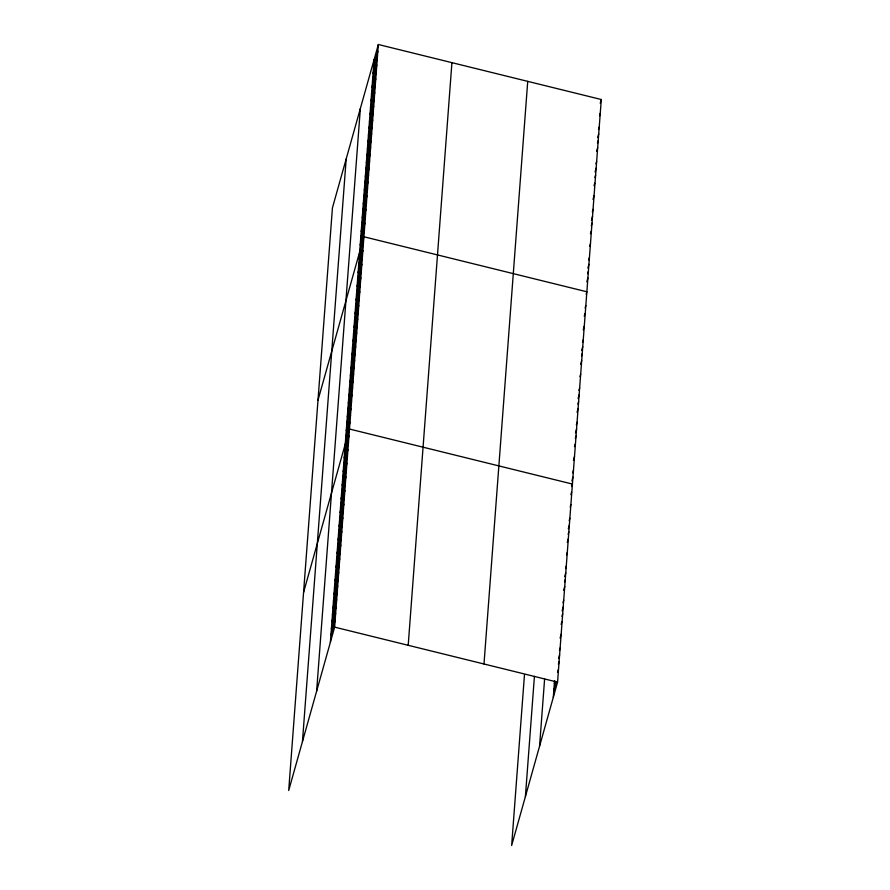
<?xml version="1.0" encoding="UTF-8"?>
<svg xmlns="http://www.w3.org/2000/svg" width="890" height="890" viewBox="0 0 890 890"><rect width="100%" height="100%" fill="white"/><g stroke="black" fill="none" stroke-linecap="round" stroke-linejoin="round"><path stroke-width="1.33" d="M302.455 741.57L346.188 158.932M316.629 691.163L360.35 108.536M330.379 642.246L374.1 59.619M378.35 44.5L332.437 207.848L288.705 790.487L334.629 627.139L378.35 44.5L601.295 99.513L557.563 682.152L511.65 845.5L524.466 674.731M408.199 645.294L451.92 62.656M483.993 663.996L527.726 81.357M525.4 796.583L534.423 676.356M539.562 746.187L544.591 679.237M553.313 697.27L554.548 680.872M373.589 66.483L377.838 51.364M373.077 73.347L377.327 58.228M372.554 80.211L376.804 65.104M372.042 87.087L376.292 71.968M371.531 93.951L375.78 78.832M371.008 100.815L375.257 85.696M370.496 107.679L374.746 92.571M369.984 114.554L374.234 99.435M369.461 121.418L373.711 106.299M368.95 128.282L373.199 113.163M368.438 135.147L372.688 120.039M367.915 142.022L372.165 126.903M367.403 148.886L371.653 133.767M366.891 155.75L371.141 140.631M366.368 162.614L370.618 147.506M365.857 169.478L370.107 154.37M365.345 176.354L369.595 161.235M364.822 183.218L369.072 168.099M364.31 190.082L368.56 174.974M363.799 196.946L368.048 181.838M363.276 203.821L367.526 188.702M362.764 210.685L367.014 195.566M362.252 217.549L366.502 202.431M361.729 224.413L365.979 209.306M361.218 231.289L365.467 216.17M360.706 238.153L364.956 223.034M360.194 245.017L364.433 229.898M318.008 400.122L363.921 236.773L586.866 291.786L586.154 294.301M359.159 258.756L363.409 243.638M358.648 265.62L362.886 250.502M358.125 272.485L362.375 257.366M357.613 279.349L361.863 264.241M357.101 286.213L361.34 271.105M356.579 293.088L360.828 277.969M356.067 299.952L360.317 284.833M355.555 306.816L359.794 291.709M355.032 313.68L359.282 298.573M354.52 320.556L358.77 305.437M354.009 327.42L358.258 312.301M353.486 334.284L357.736 319.176M352.974 341.148L357.224 326.04M352.462 348.023L356.712 332.905M351.939 354.887L356.189 339.769M351.428 361.752L355.677 346.633M350.916 368.616L355.166 353.508M350.393 375.491L354.643 360.372M349.881 382.355L354.131 367.236M349.37 389.219L353.619 374.1M348.847 396.083L353.096 380.976M348.335 402.959L352.585 387.84M347.823 409.823L352.073 394.704M347.3 416.687L351.55 401.568M346.789 423.551L351.038 408.443M346.277 430.415L350.526 415.307M345.754 437.29L350.004 422.172M303.579 592.384L349.492 429.036L572.426 484.06L571.725 486.574M344.73 450.985L348.98 435.866M344.219 457.816L348.468 442.697M343.707 464.647L347.957 449.528M343.195 471.478L347.445 456.359M342.683 478.308L346.933 463.189M342.172 485.139L346.41 470.02M341.649 491.97L345.899 476.851M341.137 498.801L345.387 483.682M340.625 505.631L344.875 490.512M340.114 512.462L344.363 497.343M339.602 519.293L343.851 504.174M339.09 526.124L343.34 511.005M338.578 532.954L342.828 517.835M338.067 539.785L342.316 524.666M337.555 546.616L341.805 531.508M337.043 553.447L341.293 538.339M336.531 560.277L340.781 545.17M336.02 567.108L340.258 552M335.497 573.939L339.746 558.831M334.985 580.769L339.235 565.662M334.473 587.6L338.723 572.493M333.961 594.431L338.211 579.323M333.45 601.262L337.699 586.154M332.938 608.093L337.188 592.985M332.426 614.923L336.676 599.816M331.914 621.754L336.164 606.646M331.403 628.585L335.652 613.477M330.891 635.415L335.141 620.308M600.227 103.296L601.295 99.513M599.548 115.767L600.26 113.252M598.525 129.506L599.226 126.981M597.657 137.627L598.714 133.856M597.49 143.234L598.202 140.72M596.623 151.367L597.68 147.584M595.944 163.838L596.656 161.312M595.076 171.959L596.133 168.188M594.909 177.566L595.621 175.052M594.042 185.698L594.754 183.173M593.018 199.427L594.075 195.655M592.34 211.909L593.04 209.384M591.472 220.03L592.529 216.248M591.305 225.637L592.017 223.123M590.437 233.77L591.149 231.244M589.759 246.241L590.471 243.715M588.735 259.969L589.436 257.455M587.856 268.101L588.924 264.319M587.7 273.708L588.412 271.183M586.833 281.83L587.89 278.058M585.119 308.04L585.831 305.515M584.252 316.161L584.964 313.647M583.217 329.901L584.285 326.118M582.549 342.372L583.25 339.858M581.671 350.504L582.739 346.722M581.515 356.111L582.227 353.586M580.647 364.233L581.704 360.45M579.969 376.704L580.681 374.189M578.934 390.443L579.646 387.918M578.066 398.564L579.134 394.793M577.91 404.171L578.611 401.657M577.043 412.304L578.1 408.521M576.364 424.775L577.065 422.249M575.496 432.896L576.553 429.125M575.329 438.503L576.041 435.989M574.462 446.635L575.174 444.11M573.427 460.364L574.495 456.592M572.748 472.846L573.46 470.32M571.881 480.967L572.949 477.185M570.857 494.662L571.569 492.148M570.19 507.066L570.89 504.552M569.155 520.728L569.867 518.214M568.287 528.816L569.355 525.044M568.132 534.389L568.844 531.875M567.264 542.477L568.332 538.706M566.596 554.882L567.308 552.367M565.573 568.543L566.274 566.029M564.705 576.631L565.762 572.86M564.549 582.205L565.25 579.69M563.682 590.293L564.738 586.521M563.003 602.697L563.715 600.183M562.135 610.796L563.203 607.013M561.979 616.358L562.691 613.844M561.112 624.457L561.824 621.932M560.088 638.119L561.156 634.336M559.421 650.512L560.122 647.998M558.553 658.611L559.61 654.829M558.397 664.174L559.098 661.659M554.337 683.609L555.048 681.084M557.529 672.273L558.23 669.747M553.825 690.44L556.306 681.618M334.629 627.139L557.563 682.152"/></g></svg>
